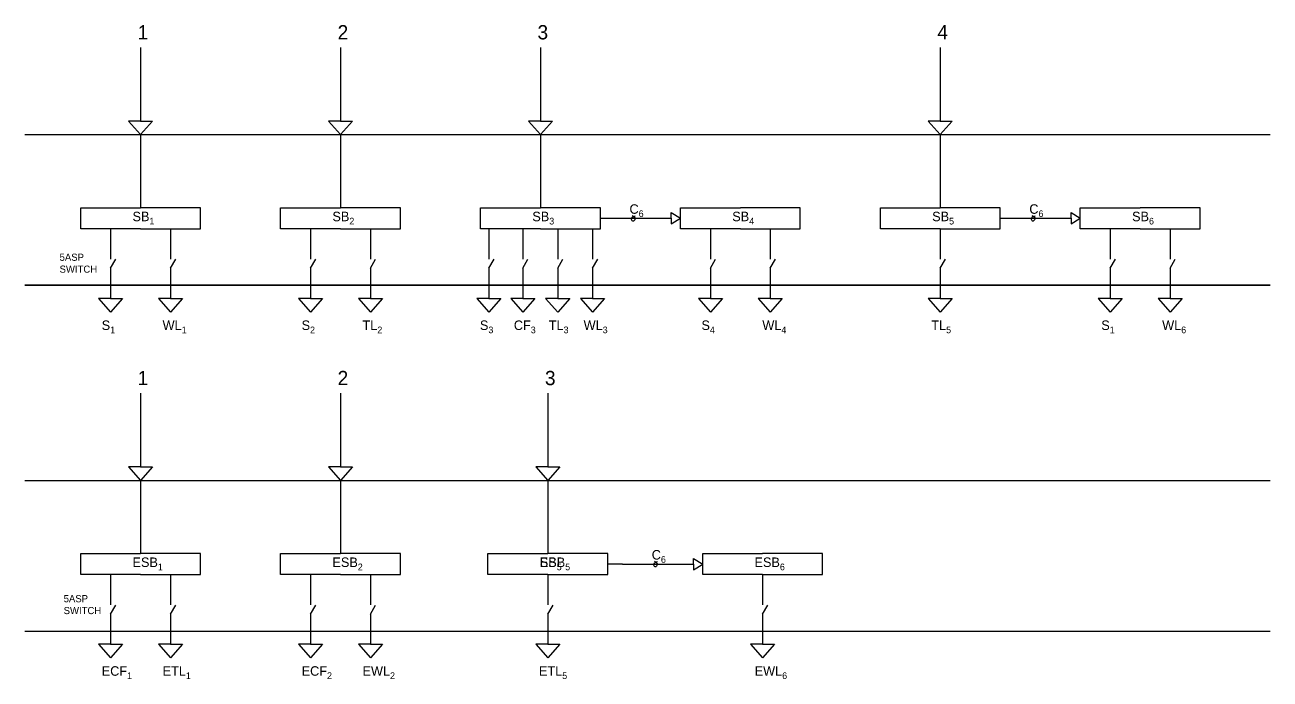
# Model space of a CAD drawing. Header units: inches. Extents: x 35 to 1065, y 19 to 332.
# Drawn here: x 541 to 1065, y 39 to 314 of the extents above; entities that cross this region are included whole.
import ezdxf

# ---------------------------------------------------------------- set-up
doc = ezdxf.new("R2010")
doc.units = ezdxf.units.IN
doc.header["$MEASUREMENT"] = 0
for name, color, linetype in [('BEDROOM-1', 5, 'Continuous'), ('BEDROOM-2 WITH VERANDA', 6, 'Continuous'), ('DINING ROOM', 3, 'Continuous'), ('KITCHEN', 1, 'Continuous'), ('WASHROOM', 125, 'Continuous')]:
    doc.layers.add(name, color=color, linetype=linetype)

msp = doc.modelspace()

# ---------------------------------------------------------------- linework, layer by layer
at = {"layer": 'BEDROOM-1', "color": 5}
for p, q in [((589.697, 304.789), (589.697, 273.846)), ((589.697, 304.789), (589.697, 273.846)), ((589.697, 273.846), (584.644, 273.846)), ((584.644, 273.846), (589.697, 268.153)), ((589.697, 273.846), (594.75, 273.846)), ((594.75, 273.846), (589.697, 268.153)), ((541, 268.153), (919.189, 268.153)), ((541, 268.153), (1065.073, 268.153)), ((589.697, 268.153), (589.697, 237.394)), ((919.189, 268.153), (1065.073, 268.153)), ((577.091, 228.516), (577.091, 215.747)), ((602.303, 228.516), (602.303, 215.747)), ((577.091, 211.914), (579.258, 215.691)), ((602.303, 211.914), (604.47, 215.691)), ((577.091, 211.914), (577.091, 199.213)), ((602.303, 211.914), (602.303, 199.213)), ((541, 204.776), (919.189, 204.776)), ((541, 204.776), (1065.073, 204.776)), ((919.189, 204.776), (1065.073, 204.776)), ((577.091, 199.213), (572.038, 199.213)), ((572.038, 199.213), (577.091, 193.52)), ((577.091, 199.213), (582.144, 199.213)), ((582.144, 199.213), (577.091, 193.52)), ((602.303, 199.213), (597.25, 199.213)), ((597.25, 199.213), (602.303, 193.52)), ((602.303, 199.213), (607.355, 199.213)), ((607.355, 199.213), (602.303, 193.52)), ((589.697, 159.349), (589.697, 128.407)), ((589.697, 159.349), (589.697, 128.407)), ((589.697, 128.407), (584.644, 128.407)), ((584.644, 128.407), (589.697, 122.714)), ((589.697, 128.407), (594.75, 128.407)), ((594.75, 128.407), (589.697, 122.714)), ((541, 122.714), (919.189, 122.714)), ((541, 122.714), (1065.073, 122.714)), ((589.697, 122.714), (589.697, 91.955)), ((919.189, 122.714), (1065.073, 122.714)), ((577.091, 83.077), (577.091, 70.308)), ((602.303, 83.077), (602.303, 70.308)), ((577.091, 66.475), (579.258, 70.251)), ((602.303, 66.475), (604.47, 70.251)), ((577.091, 66.475), (577.091, 53.774)), ((602.303, 66.475), (602.303, 53.774)), ((541, 59.337), (919.189, 59.337)), ((541, 59.337), (1065.073, 59.337)), ((919.189, 59.337), (1065.073, 59.337)), ((577.091, 53.774), (572.038, 53.774)), ((572.038, 53.774), (577.091, 48.081)), ((577.091, 53.774), (582.144, 53.774)), ((582.144, 53.774), (577.091, 48.081)), ((602.303, 53.774), (597.25, 53.774)), ((597.25, 53.774), (602.303, 48.081)), ((602.303, 53.774), (607.355, 53.774)), ((607.355, 53.774), (602.303, 48.081))]:
    msp.add_line(p, q, dxfattribs=at)
for points in [[(589.697, 228.516), (564.485, 228.516), (564.485, 237.394), (589.697, 237.394)], [(589.697, 228.516), (614.908, 228.516), (614.908, 237.394), (589.697, 237.394)], [(589.697, 83.077), (564.485, 83.077), (564.485, 91.955), (589.697, 91.955)], [(589.697, 83.077), (614.908, 83.077), (614.908, 91.955), (589.697, 91.955)]]:
    msp.add_lwpolyline(points, dxfattribs=at)
at = {"layer": 'BEDROOM-2 WITH VERANDA', "color": 6}
for p, q in [((757.976, 304.789), (757.976, 273.846)), ((757.976, 304.789), (757.976, 273.846)), ((757.976, 304.789), (757.976, 273.846)), ((757.976, 304.789), (757.976, 273.846)), ((757.976, 273.846), (752.923, 273.846)), ((752.923, 273.846), (757.976, 268.153)), ((757.976, 273.846), (752.923, 273.846)), ((752.923, 273.846), (757.976, 268.153)), ((757.976, 273.846), (763.029, 273.846)), ((763.029, 273.846), (757.976, 268.153)), ((757.976, 273.846), (763.029, 273.846)), ((763.029, 273.846), (757.976, 268.153)), ((757.976, 268.153), (757.976, 237.394)), ((757.976, 268.153), (757.976, 237.394)), ((783.188, 232.955), (813.011, 232.955)), ((783.188, 232.955), (813.011, 232.955)), ((813.011, 232.955), (813.011, 235.324)), ((813.011, 235.324), (816.904, 232.955)), ((813.011, 232.955), (813.011, 230.587)), ((813.011, 230.587), (816.904, 232.955)), ((736.271, 228.516), (736.271, 215.747)), ((736.271, 228.516), (736.271, 215.747)), ((750.555, 228.516), (750.555, 215.747)), ((750.555, 228.516), (750.555, 215.747)), ((765.229, 228.516), (765.229, 215.747)), ((765.229, 228.516), (765.229, 215.747)), ((779.928, 228.516), (779.928, 215.747)), ((779.928, 228.516), (779.928, 215.747)), ((829.51, 228.516), (829.51, 215.747)), ((854.722, 228.516), (854.722, 215.747)), ((736.271, 211.914), (738.438, 215.691)), ((736.271, 211.914), (738.438, 215.691)), ((750.555, 211.914), (752.721, 215.691)), ((750.555, 211.914), (752.721, 215.691)), ((765.229, 211.914), (767.396, 215.691)), ((765.229, 211.914), (767.396, 215.691)), ((779.928, 211.914), (782.095, 215.691)), ((779.928, 211.914), (782.095, 215.691)), ((829.51, 211.914), (831.677, 215.691)), ((854.722, 211.914), (856.888, 215.691)), ((736.271, 211.914), (736.271, 199.213)), ((736.271, 211.914), (736.271, 199.213)), ((750.555, 211.914), (750.555, 199.213)), ((750.555, 211.914), (750.555, 199.213)), ((765.229, 211.914), (765.229, 199.213)), ((765.229, 211.914), (765.229, 199.213)), ((779.928, 211.914), (779.928, 199.213)), ((779.928, 211.914), (779.928, 199.213)), ((829.51, 211.914), (829.51, 199.213)), ((854.722, 211.914), (854.722, 199.213)), ((736.271, 199.213), (731.218, 199.213)), ((731.218, 199.213), (736.271, 193.52)), ((736.271, 199.213), (731.218, 199.213)), ((731.218, 199.213), (736.271, 193.52)), ((736.271, 199.213), (741.324, 199.213)), ((741.324, 199.213), (736.271, 193.52)), ((736.271, 199.213), (741.324, 199.213)), ((741.324, 199.213), (736.271, 193.52)), ((750.555, 199.213), (745.502, 199.213)), ((745.502, 199.213), (750.555, 193.52)), ((750.555, 199.213), (745.502, 199.213)), ((745.502, 199.213), (750.555, 193.52)), ((750.555, 199.213), (755.607, 199.213)), ((755.607, 199.213), (750.555, 193.52)), ((750.555, 199.213), (755.607, 199.213)), ((755.607, 199.213), (750.555, 193.52)), ((765.229, 199.213), (760.176, 199.213)), ((760.176, 199.213), (765.229, 193.52)), ((765.229, 199.213), (760.176, 199.213)), ((760.176, 199.213), (765.229, 193.52)), ((765.229, 199.213), (770.282, 199.213)), ((770.282, 199.213), (765.229, 193.52)), ((765.229, 199.213), (770.282, 199.213)), ((770.282, 199.213), (765.229, 193.52)), ((779.928, 199.213), (774.875, 199.213)), ((774.875, 199.213), (779.928, 193.52)), ((779.928, 199.213), (774.875, 199.213)), ((774.875, 199.213), (779.928, 193.52)), ((779.928, 199.213), (784.981, 199.213)), ((784.981, 199.213), (779.928, 193.52)), ((779.928, 199.213), (784.981, 199.213)), ((784.981, 199.213), (779.928, 193.52)), ((829.51, 199.213), (824.457, 199.213)), ((824.457, 199.213), (829.51, 193.52)), ((829.51, 199.213), (834.563, 199.213)), ((834.563, 199.213), (829.51, 193.52)), ((854.722, 199.213), (849.669, 199.213)), ((849.669, 199.213), (854.722, 193.52)), ((854.722, 199.213), (859.774, 199.213)), ((859.774, 199.213), (854.722, 193.52))]:
    msp.add_line(p, q, dxfattribs=at)
at = {"layer": 'BEDROOM-2 WITH VERANDA', "color": 5}
for p, q in [((541, 268.153), (1065.073, 268.153)), ((541, 204.776), (1065.073, 204.776))]:
    msp.add_line(p, q, dxfattribs=at)
at = {"layer": 'BEDROOM-2 WITH VERANDA', "color": 6}
for points in [[(757.976, 228.516), (732.765, 228.516), (732.765, 237.394), (757.976, 237.394)], [(757.976, 228.516), (732.765, 228.516), (732.765, 237.394), (757.976, 237.394)], [(757.976, 228.516), (783.188, 228.516), (783.188, 237.394), (757.976, 237.394)], [(757.976, 228.516), (783.188, 228.516), (783.188, 237.394), (757.976, 237.394)], [(842.116, 228.516), (816.904, 228.516), (816.904, 237.394), (842.116, 237.394)], [(842.116, 228.516), (867.327, 228.516), (867.327, 237.394), (842.116, 237.394)]]:
    msp.add_lwpolyline(points, dxfattribs=at)
msp.add_spline([(796.566, 234.147), (797.797, 232.698), (796.841, 231.758), (796.331, 232.854), (797.9, 234.03)], degree=3, dxfattribs=at)
at = {"layer": 'DINING ROOM', "color": 3}
for p, q in [((673.837, 304.789), (673.837, 273.846)), ((673.837, 304.789), (673.837, 273.846)), ((673.837, 273.846), (668.784, 273.846)), ((668.784, 273.846), (673.837, 268.153)), ((673.837, 273.846), (678.889, 273.846)), ((678.889, 273.846), (673.837, 268.153)), ((673.837, 268.153), (673.837, 237.394)), ((661.231, 228.516), (661.231, 215.747)), ((686.442, 228.516), (686.442, 215.747)), ((661.231, 211.914), (663.398, 215.691)), ((686.442, 211.914), (688.609, 215.691)), ((661.231, 211.914), (661.231, 199.213)), ((686.442, 211.914), (686.442, 199.213)), ((661.231, 199.213), (656.178, 199.213)), ((656.178, 199.213), (661.231, 193.52)), ((661.231, 199.213), (666.284, 199.213)), ((666.284, 199.213), (661.231, 193.52)), ((686.442, 199.213), (681.389, 199.213)), ((681.389, 199.213), (686.442, 193.52)), ((686.442, 199.213), (691.495, 199.213)), ((691.495, 199.213), (686.442, 193.52)), ((673.837, 159.349), (673.837, 128.407)), ((673.837, 159.349), (673.837, 128.407)), ((673.837, 128.407), (668.784, 128.407)), ((668.784, 128.407), (673.837, 122.714)), ((673.837, 128.407), (678.889, 128.407)), ((678.889, 128.407), (673.837, 122.714)), ((673.837, 122.714), (673.837, 91.955)), ((661.231, 83.077), (661.231, 70.308)), ((686.442, 83.077), (686.442, 70.308)), ((661.231, 66.475), (663.398, 70.251)), ((686.442, 66.475), (688.609, 70.251)), ((661.231, 66.475), (661.231, 53.774)), ((686.442, 66.475), (686.442, 53.774)), ((661.231, 53.774), (656.178, 53.774)), ((656.178, 53.774), (661.231, 48.081)), ((661.231, 53.774), (666.284, 53.774)), ((666.284, 53.774), (661.231, 48.081)), ((686.442, 53.774), (681.389, 53.774)), ((681.389, 53.774), (686.442, 48.081)), ((686.442, 53.774), (691.495, 53.774)), ((691.495, 53.774), (686.442, 48.081))]:
    msp.add_line(p, q, dxfattribs=at)
at = {"layer": 'DINING ROOM', "color": 5}
for p, q in [((541, 268.153), (1065.073, 268.153)), ((1065.073, 204.776), (541, 204.776)), ((541, 122.714), (919.189, 122.714)), ((541, 122.714), (1065.073, 122.714)), ((919.189, 122.714), (1065.073, 122.714)), ((541, 59.337), (919.189, 59.337)), ((541, 59.337), (1065.073, 59.337)), ((919.189, 59.337), (1065.073, 59.337))]:
    msp.add_line(p, q, dxfattribs=at)
at = {"layer": 'DINING ROOM', "color": 3}
for points in [[(673.837, 228.516), (648.625, 228.516), (648.625, 237.394), (673.837, 237.394)], [(673.837, 228.516), (699.048, 228.516), (699.048, 237.394), (673.837, 237.394)], [(673.837, 83.077), (648.625, 83.077), (648.625, 91.955), (673.837, 91.955)], [(673.837, 83.077), (699.048, 83.077), (699.048, 91.955), (673.837, 91.955)]]:
    msp.add_lwpolyline(points, dxfattribs=at)
at = {"layer": 'KITCHEN', "color": 1}
for p, q in [((926.255, 304.789), (926.255, 273.846)), ((926.255, 304.789), (926.255, 273.846)), ((926.255, 304.789), (926.255, 273.846)), ((926.255, 304.789), (926.255, 273.846)), ((926.255, 273.846), (921.203, 273.846)), ((921.203, 273.846), (926.255, 268.153)), ((926.255, 273.846), (921.203, 273.846)), ((921.203, 273.846), (926.255, 268.153)), ((926.255, 273.846), (931.308, 273.846)), ((931.308, 273.846), (926.255, 268.153)), ((926.255, 273.846), (931.308, 273.846)), ((931.308, 273.846), (926.255, 268.153)), ((926.255, 268.153), (926.255, 237.394)), ((926.255, 268.153), (926.255, 237.394)), ((951.467, 232.955), (981.291, 232.955)), ((951.467, 232.955), (981.291, 232.955)), ((981.291, 232.955), (981.291, 235.324)), ((981.291, 235.324), (985.183, 232.955)), ((981.291, 232.955), (981.291, 230.587)), ((981.291, 230.587), (985.183, 232.955)), ((997.789, 228.516), (997.789, 215.747)), ((1023.001, 228.516), (1023.001, 215.747)), ((997.789, 211.914), (999.956, 215.691)), ((1023.001, 211.914), (1025.168, 215.691)), ((997.789, 211.914), (997.789, 199.213)), ((1023.001, 211.914), (1023.001, 199.213)), ((997.789, 199.213), (992.736, 199.213)), ((992.736, 199.213), (997.789, 193.52)), ((997.789, 199.213), (1002.842, 199.213)), ((1002.842, 199.213), (997.789, 193.52)), ((1023.001, 199.213), (1017.948, 199.213)), ((1017.948, 199.213), (1023.001, 193.52)), ((1023.001, 199.213), (1028.054, 199.213)), ((1028.054, 199.213), (1023.001, 193.52)), ((822.375, 87.516), (822.375, 89.885)), ((822.375, 89.885), (826.268, 87.516)), ((792.551, 87.516), (786.319, 87.516)), ((792.551, 87.516), (822.375, 87.516)), ((822.375, 87.516), (822.375, 85.147)), ((822.375, 85.147), (826.268, 87.516)), ((851.479, 83.077), (851.479, 70.308)), ((851.479, 66.475), (853.646, 70.251)), ((851.479, 66.475), (851.479, 53.774)), ((851.479, 53.774), (846.426, 53.774)), ((846.426, 53.774), (851.479, 48.081)), ((851.479, 53.774), (856.532, 53.774)), ((856.532, 53.774), (851.479, 48.081))]:
    msp.add_line(p, q, dxfattribs=at)
at = {"layer": 'KITCHEN', "color": 5}
for p, q in [((541, 268.153), (1065.073, 268.153)), ((541, 204.776), (1065.073, 204.776)), ((541, 122.714), (919.189, 122.714)), ((541, 122.714), (1065.073, 122.714)), ((919.189, 122.714), (1065.073, 122.714)), ((792.551, 87.516), (822.375, 87.516)), ((541, 59.337), (919.189, 59.337)), ((541, 59.337), (1065.073, 59.337)), ((919.189, 59.337), (1065.073, 59.337))]:
    msp.add_line(p, q, dxfattribs=at)
at = {"layer": 'KITCHEN', "color": 85}
for p, q in [((761.108, 159.349), (761.108, 128.407)), ((761.108, 159.349), (761.108, 128.407)), ((761.108, 128.407), (756.055, 128.407)), ((756.055, 128.407), (761.108, 122.714)), ((761.108, 128.407), (766.16, 128.407)), ((766.16, 128.407), (761.108, 122.714)), ((761.108, 122.714), (761.108, 91.955))]:
    msp.add_line(p, q, dxfattribs=at)
at = {"layer": 'KITCHEN', "color": 1}
for points in [[(926.255, 228.516), (901.044, 228.516), (901.044, 237.394), (926.255, 237.394)], [(926.255, 228.516), (901.044, 228.516), (901.044, 237.394), (926.255, 237.394)], [(926.255, 228.516), (951.467, 228.516), (951.467, 237.394), (926.255, 237.394)], [(926.255, 228.516), (951.467, 228.516), (951.467, 237.394), (926.255, 237.394)], [(1010.395, 228.516), (985.183, 228.516), (985.183, 237.394), (1010.395, 237.394)], [(1010.395, 228.516), (1035.607, 228.516), (1035.607, 237.394), (1010.395, 237.394)], [(851.479, 83.077), (826.268, 83.077), (826.268, 91.955), (851.479, 91.955)], [(851.479, 83.077), (876.691, 83.077), (876.691, 91.955), (851.479, 91.955)]]:
    msp.add_lwpolyline(points, dxfattribs=at)
at = {"layer": 'KITCHEN', "color": 85}
for points in [[(761.108, 83.077), (735.896, 83.077), (735.896, 91.955), (761.108, 91.955)], [(761.108, 83.077), (786.319, 83.077), (786.319, 91.955), (761.108, 91.955)]]:
    msp.add_lwpolyline(points, dxfattribs=at)
at = {"layer": 'KITCHEN', "color": 1}
for points in [[(964.845, 234.147), (966.077, 232.698), (965.12, 231.758), (964.61, 232.854), (966.179, 234.03)], [(805.929, 88.708), (807.161, 87.258), (806.204, 86.318), (805.694, 87.415), (807.263, 88.59)]]:
    msp.add_spline(points, degree=3, dxfattribs=at)
at = {"layer": 'WASHROOM', "color": 85}
for p, q in [((926.255, 304.789), (926.255, 273.846)), ((926.255, 304.789), (926.255, 273.846)), ((926.255, 273.846), (921.203, 273.846)), ((921.203, 273.846), (926.255, 268.153)), ((926.255, 273.846), (931.308, 273.846)), ((931.308, 273.846), (926.255, 268.153)), ((926.255, 268.153), (926.255, 237.394)), ((926.255, 228.516), (926.255, 215.747)), ((926.255, 211.914), (928.422, 215.691)), ((926.255, 211.914), (926.255, 199.213)), ((926.255, 199.213), (921.203, 199.213)), ((921.203, 199.213), (926.255, 193.52)), ((926.255, 199.213), (931.308, 199.213)), ((931.308, 199.213), (926.255, 193.52)), ((761.108, 159.349), (761.108, 128.407)), ((761.108, 159.349), (761.108, 128.407)), ((761.108, 128.407), (756.055, 128.407)), ((756.055, 128.407), (761.108, 122.714)), ((761.108, 128.407), (766.16, 128.407)), ((766.16, 128.407), (761.108, 122.714)), ((761.108, 122.714), (761.108, 91.955)), ((761.108, 83.077), (761.108, 70.308)), ((761.108, 66.475), (763.275, 70.251)), ((761.108, 66.475), (761.108, 53.774)), ((761.108, 53.774), (756.055, 53.774)), ((756.055, 53.774), (761.108, 48.081)), ((761.108, 53.774), (766.16, 53.774)), ((766.16, 53.774), (761.108, 48.081))]:
    msp.add_line(p, q, dxfattribs=at)
at = {"layer": 'WASHROOM', "color": 5}
for p, q in [((541, 268.153), (1065.073, 268.153)), ((541, 204.776), (1065.073, 204.776)), ((541, 122.714), (919.189, 122.714)), ((541, 122.714), (1065.073, 122.714)), ((919.189, 122.714), (1065.073, 122.714)), ((541, 59.337), (919.189, 59.337)), ((541, 59.337), (1065.073, 59.337)), ((919.189, 59.337), (1065.073, 59.337))]:
    msp.add_line(p, q, dxfattribs=at)
at = {"layer": 'WASHROOM', "color": 85}
for points in [[(926.255, 228.516), (901.044, 228.516), (901.044, 237.394), (926.255, 237.394)], [(926.255, 228.516), (951.467, 228.516), (951.467, 237.394), (926.255, 237.394)], [(761.108, 83.077), (735.896, 83.077), (735.896, 91.955), (761.108, 91.955)], [(761.108, 83.077), (786.319, 83.077), (786.319, 91.955), (761.108, 91.955)]]:
    msp.add_lwpolyline(points, dxfattribs=at)

# ---------------------------------------------------------------- texts
at = {"layer": 'BEDROOM-1', "color": 5, "attachment_point": 1}
for s, insert, char_height, width in [('1', (588.468, 314.201), 6, 31.93423), ('\\A1;SB{\\H0.7x;\\S^ 1;}', (586.281, 235.714), 4, 18.57425), ('\\A1;5ASP\\PSWITCH', (555.597, 218.069), 3, 52.55935), ('\\A1;S{\\H0.7x;\\S^ 1;}', (573.323, 189.968), 4, 18.57425), ('\\A1;WL{\\H0.7x;\\S^ 1;}', (598.95, 189.968), 4, 18.57425), ('1', (588.468, 168.762), 6, 31.93423), ('\\A1;ESB{\\H0.7x;\\S^ 1;}', (586.281, 90.275), 4, 18.57425), ('\\A1;5ASP\\PSWITCH', (557.309, 74.458), 3, 52.55935), ('\\A1;ECF{\\H0.7x;\\S^ 1;}', (573.323, 44.529), 4, 18.57425), ('\\A1;ETL{\\H0.7x;\\S^ 1;}', (598.95, 44.529), 4, 18.57425)]:
    msp.add_mtext(s, dxfattribs=dict(at, insert=insert, char_height=char_height, width=width))
at = {"layer": 'BEDROOM-2 WITH VERANDA', "color": 6, "attachment_point": 1}
for s, insert, char_height, width in [('3', (756.747, 314.201), 6, 31.93423), ('3', (756.747, 314.201), 6, 31.93423), ('\\A1;C{\\H0.7x;\\S^ 6;}', (795.457, 238.841), 4, 18.57425), ('\\A1;SB{\\H0.7x;\\S^ 3;}', (754.56, 235.714), 4, 18.57425), ('\\A1;SB{\\H0.7x;\\S^ 3;}', (754.56, 235.714), 4, 18.57425), ('\\A1;SB{\\H0.7x;\\S^ 4;}', (838.699, 235.714), 4, 18.57425), ('\\A1;S{\\H0.7x;\\S^ 3;}', (732.503, 189.968), 4, 18.57425), ('\\A1;S{\\H0.7x;\\S^ 3;}', (732.503, 189.968), 4, 18.57425), ('\\A1;CF{\\H0.7x;\\S^ 3;}', (746.787, 189.968), 4, 18.57425), ('\\A1;CF{\\H0.7x;\\S^ 3;}', (746.787, 189.968), 4, 18.57425), ('\\A1;TL{\\H0.7x;\\S^ 3;}', (761.461, 189.968), 4, 18.57425), ('\\A1;TL{\\H0.7x;\\S^ 3;}', (761.461, 189.968), 4, 18.57425), ('\\A1;WL{\\H0.7x;\\S^ 3;}', (776.16, 189.968), 4, 18.57425), ('\\A1;WL{\\H0.7x;\\S^ 3;}', (776.16, 189.968), 4, 18.57425), ('\\A1;S{\\H0.7x;\\S^ 4;}', (825.742, 189.968), 4, 18.57425), ('\\A1;WL{\\H0.7x;\\S^ 4;}', (851.369, 189.968), 4, 18.57425)]:
    msp.add_mtext(s, dxfattribs=dict(at, insert=insert, char_height=char_height, width=width))
at = {"layer": 'BEDROOM-2 WITH VERANDA', "color": 5, "insert": (555.597, 218.069), "char_height": 3, "width": 52.55935, "attachment_point": 1}
msp.add_mtext('\\A1;5ASP\\PSWITCH', dxfattribs=at)
at = {"layer": 'DINING ROOM', "color": 3, "attachment_point": 1}
for s, insert, char_height, width in [('2', (672.607, 314.201), 6, 31.93423), ('\\A1;SB{\\H0.7x;\\S^ 2;}', (670.42, 235.714), 4, 18.57425), ('\\A1;S{\\H0.7x;\\S^ 2;}', (657.463, 189.968), 4, 18.57425), ('\\A1;TL{\\H0.7x;\\S^ 2;}', (683.089, 189.968), 4, 18.57425), ('2', (672.607, 168.762), 6, 31.93423), ('\\A1;ESB{\\H0.7x;\\S^ 2;}', (670.42, 90.275), 4, 18.57425), ('\\A1;ECF{\\H0.7x;\\S^ 2;}', (657.463, 44.529), 4, 18.57425), ('\\A1;EWL{\\H0.7x;\\S^ 2;}', (683.089, 44.529), 4, 18.57425)]:
    msp.add_mtext(s, dxfattribs=dict(at, insert=insert, char_height=char_height, width=width))
at = {"layer": 'DINING ROOM', "color": 5, "char_height": 3, "width": 52.55935, "attachment_point": 1}
for insert in [(555.597, 218.069), (557.309, 74.458)]:
    msp.add_mtext('\\A1;5ASP\\PSWITCH', dxfattribs=dict(at, insert=insert))
at = {"layer": 'KITCHEN', "color": 1, "attachment_point": 1}
for s, insert, char_height, width in [('4', (925.026, 314.201), 6, 31.93423), ('4', (925.026, 314.201), 6, 31.93423), ('\\A1;C{\\H0.7x;\\S^ 6;}', (963.737, 238.841), 4, 18.57425), ('\\A1;SB{\\H0.7x;\\S^ 5;}', (922.839, 235.714), 4, 18.57425), ('\\A1;SB{\\H0.7x;\\S^ 5;}', (922.839, 235.714), 4, 18.57425), ('\\A1;SB{\\H0.7x;\\S^ 6;}', (1006.979, 235.714), 4, 18.57425), ('\\A1;S{\\H0.7x;\\S^ 1;}', (994.021, 189.968), 4, 18.57425), ('\\A1;WL{\\H0.7x;\\S^ 6;}', (1019.648, 189.968), 4, 18.57425), ('\\A1;C{\\H0.7x;\\S^ 6;}', (804.821, 93.402), 4, 18.57425), ('\\A1;ESB{\\H0.7x;\\S^ 6;}', (848.063, 90.275), 4, 18.57425), ('\\A1;EWL{\\H0.7x;\\S^ 6;}', (848.126, 44.529), 4, 18.57425)]:
    msp.add_mtext(s, dxfattribs=dict(at, insert=insert, char_height=char_height, width=width))
at = {"layer": 'KITCHEN', "color": 5, "char_height": 3, "width": 52.55935, "attachment_point": 1}
for insert in [(555.597, 218.069), (555.597, 218.069), (557.309, 74.458)]:
    msp.add_mtext('\\A1;5ASP\\PSWITCH', dxfattribs=dict(at, insert=insert))
at = {"layer": 'KITCHEN', "color": 85, "attachment_point": 1}
for s, insert, char_height, width in [('3', (759.878, 168.762), 6, 31.93423), ('\\A1;ESB{\\H0.7x;\\S^ 5;}', (757.691, 90.275), 4, 18.57425)]:
    msp.add_mtext(s, dxfattribs=dict(at, insert=insert, char_height=char_height, width=width))
at = {"layer": 'WASHROOM', "color": 85, "attachment_point": 1}
for s, insert, char_height, width in [('4', (925.026, 314.201), 6, 31.93423), ('\\A1;SB{\\H0.7x;\\S^ 5;}', (922.839, 235.714), 4, 18.57425), ('\\A1;TL{\\H0.7x;\\S^ 5;}', (922.488, 189.968), 4, 18.57425), ('3', (759.878, 168.762), 6, 31.93423), ('\\A1;SB{\\H0.7x;\\S^ 5;}', (757.691, 90.275), 4, 18.57425), ('\\A1;ETL{\\H0.7x;\\S^ 5;}', (757.34, 44.529), 4, 18.57425)]:
    msp.add_mtext(s, dxfattribs=dict(at, insert=insert, char_height=char_height, width=width))
at = {"layer": 'WASHROOM', "color": 5, "char_height": 3, "width": 52.55935, "attachment_point": 1}
for insert in [(555.597, 218.069), (557.309, 74.458)]:
    msp.add_mtext('\\A1;5ASP\\PSWITCH', dxfattribs=dict(at, insert=insert))

doc.saveas('drawing.dxf')
